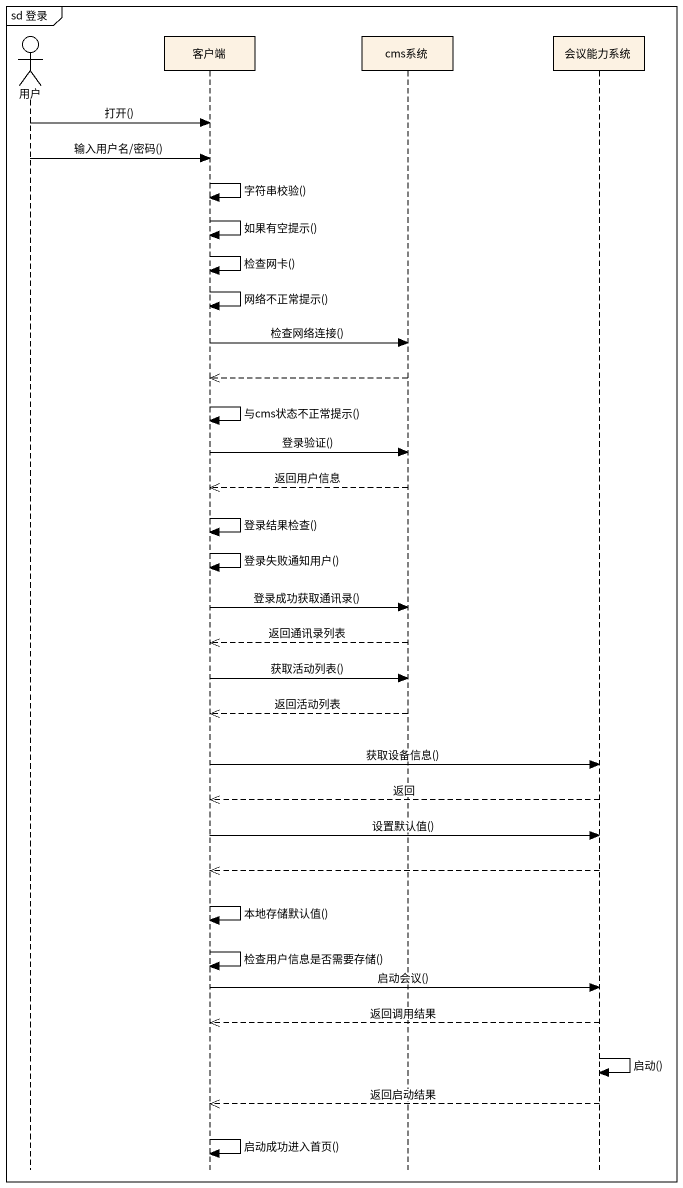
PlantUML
@startuml
mainframe sd 登录
hide footbox
actor 用户
participant 客户端
participant cms系统
participant 会议能力系统

用户 -> 客户端 : 打开()
用户 -> 客户端 : 输入用户名/密码()
客户端 -> 客户端 : 字符串校验()
客户端 -> 客户端 : 如果有空提示()
客户端 -> 客户端 : 检查网卡()
客户端 -> 客户端 : 网络不正常提示()
客户端 -> cms系统 : 检查网络连接()
cms系统 -->> 客户端
客户端 -> 客户端 : 与cms状态不正常提示()
客户端 -> cms系统 : 登录验证()
cms系统 -->> 客户端 : 返回用户信息
客户端 -> 客户端 : 登录结果检查()
客户端 -> 客户端 : 登录失败通知用户()
客户端 -> cms系统 : 登录成功获取通讯录()
cms系统 -->> 客户端 : 返回通讯录列表
客户端 -> cms系统 : 获取活动列表()
cms系统 -->> 客户端 : 返回活动列表
客户端 -> 会议能力系统 : 获取设备信息()
会议能力系统 -->> 客户端 : 返回
客户端 -> 会议能力系统 : 设置默认值()
会议能力系统 -->> 客户端
客户端 -> 客户端 : 本地存储默认值()
客户端 -> 客户端 : 检查用户信息是否需要存储()
客户端 -> 会议能力系统 : 启动会议()
会议能力系统 -->> 客户端 : 返回调用结果
会议能力系统 -> 会议能力系统 : 启动()
会议能力系统 -->> 客户端 : 返回启动结果
客户端 -> 客户端 : 启动成功进入首页()
@enduml
